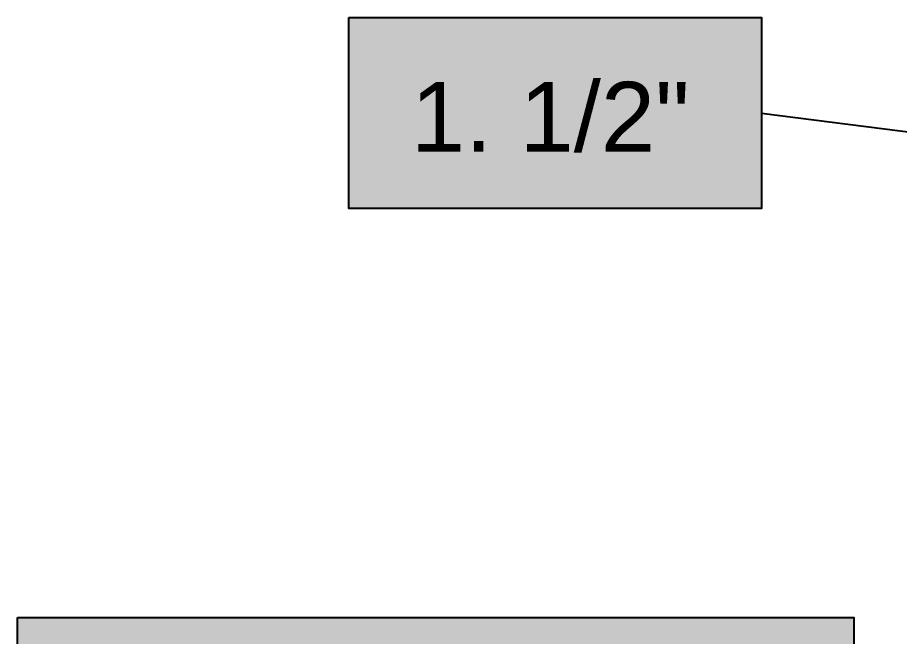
# Model space of a CAD drawing. Header units: millimetres. Extents: x 2788 to 2954, y 1337 to 1391.
# Drawn here: x 2901.186 to 2902.448, y 1352.448 to 1353.333 of the extents above; entities that cross this region are included whole.
import ezdxf

# ---------------------------------------------------------------- set-up
doc = ezdxf.new("R2010")
doc.units = ezdxf.units.MM
doc.layers.add('PDF_0', color=7, linetype='Continuous')
doc.layers.add('PDF_Texto', color=7, linetype='Continuous')
doc.styles.add('PDF Arial', font='arial.ttf')

msp = doc.modelspace()

# ---------------------------------------------------------------- linework, layer by layer
at = {"layer": 'PDF_0', "lineweight": 25}
for points in [[(2901.6603, 1353.3329), (2902.2509, 1353.3329), (2902.2509, 1353.0599), (2901.6603, 1353.0599)], [(2901.1862, 1352.4746), (2902.3832, 1352.4746), (2902.3832, 1352.029), (2901.1862, 1352.029)]]:
    msp.add_lwpolyline(points, close=True, dxfattribs=at)
msp.add_lwpolyline([(2902.2509, 1353.1964), (2902.6743, 1353.1424)], dxfattribs=at)
at = {"layer": 'PDF_0', "color": 2, "transparency": 33554559}
for points in [[(2902.2509, 1353.3329), (2901.6603, 1353.3329), (2902.2509, 1353.0599)], [(2901.6603, 1353.3329), (2902.2509, 1353.0599), (2901.6603, 1353.0599)], [(2902.3832, 1352.4746), (2901.1862, 1352.4746), (2902.3832, 1352.029)], [(2901.1862, 1352.4746), (2902.3832, 1352.029), (2901.1862, 1352.029)]]:
    msp.add_solid(points, dxfattribs=at)

# ---------------------------------------------------------------- texts
at = {"layer": 'PDF_Texto', "insert": (2901.7492, 1353.1396), "char_height": 0.1, "attachment_point": 7, "style": 'PDF Arial'}
msp.add_mtext('1. 1/2"', dxfattribs=at)

doc.saveas('drawing.dxf')
